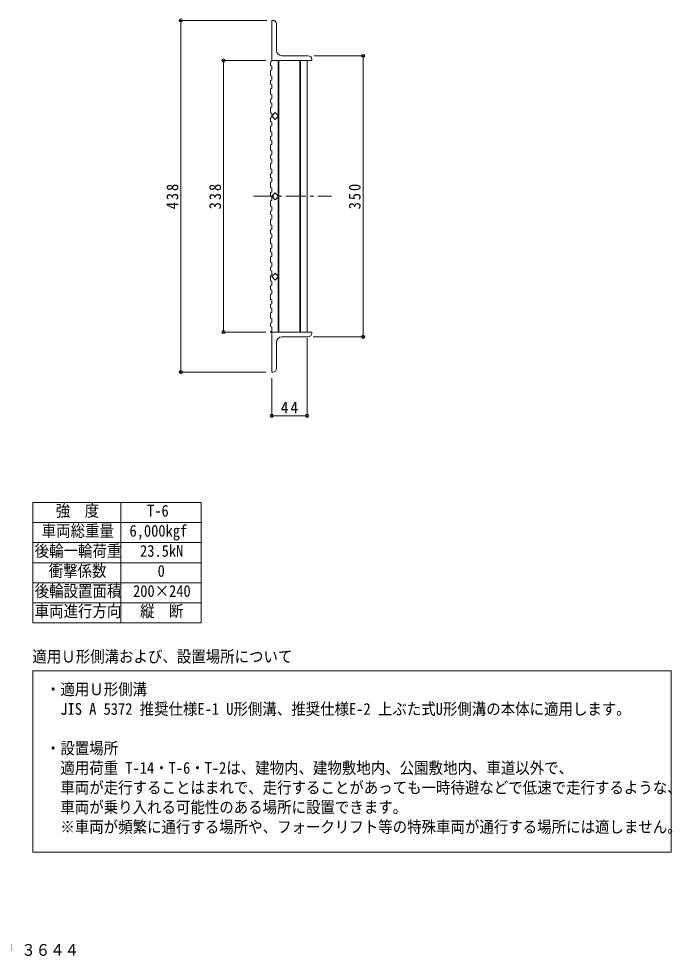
# Model space of a CAD drawing. Units: millimetres, scale not verified. Extents: x -905 to 930, y -680 to 661.
# Drawn here: x 116 to 930, y -680 to 488 of the extents above; entities that cross this region are included whole.
import ezdxf
from ezdxf.enums import TextEntityAlignment as Align

# ---------------------------------------------------------------- set-up
doc = ezdxf.new("R2010")
doc.units = ezdxf.units.MM
doc.header["$LTSCALE"] = 5
doc.header["$PDMODE"] = 32
doc.header["$PDSIZE"] = 4
doc.linetypes.add('CHAIN1', pattern=[8, 5, -1, 1, -1])
for name, color, linetype, lineweight in [('B-0', 2, 'Continuous', 9), ('B-2', 3, 'Continuous', 9), ('B-4', 7, 'Continuous', 9), ('F-4', 2, 'Continuous', 9)]:
    doc.layers.add(name, color=color, linetype=linetype, lineweight=lineweight)
doc.layers.add('F-5', color=7, linetype='Continuous')
doc.styles.add('ＭＳ ゴシック', font='')
doc.styles.get('ＭＳ ゴシック').set_extended_font_data('MS Gothic')

msp = doc.modelspace()

# ---------------------------------------------------------------- linework, layer by layer
at = {"layer": 'B-0'}
for p, q in [((431.354, 436.045), (431.354, 486.045)), ((432.854, 486.045), (431.354, 486.045)), ((437.354, 448.545), (437.354, 481.545)), ((481.354, 436.045), (431.354, 436.045)), ((443.854, 442.045), (476.854, 442.045)), ((481.354, 437.545), (481.354, 436.045)), ((431.354, 98.045), (431.354, 48.045)), ((481.354, 98.045), (431.354, 98.045)), ((481.354, 96.545), (481.354, 98.045)), ((437.354, 85.545), (437.354, 52.545)), ((443.854, 92.045), (476.854, 92.045)), ((432.854, 48.045), (431.354, 48.045))]:
    msp.add_line(p, q, dxfattribs=at)
for centre, radius, start, end in [((432.854, 481.545), 4.5, 0, 90), ((443.854, 448.545), 6.5, 180, 270), ((476.854, 437.545), 4.5, 0, 90), ((476.854, 96.545), 4.5, 270, 0), ((443.854, 85.545), 6.5, 90, 180), ((432.854, 52.545), 4.5, 270, 0)]:
    msp.add_arc(centre, radius, start, end, dxfattribs=at)
at = {"layer": 'B-2'}
for p, q in [((429.854, 434.391), (431.354, 434.902)), ((431.354, 436.045), (475.354, 436.045)), ((431.354, 436.045), (431.354, 434.9)), ((439.354, 436.045), (439.354, 367.53)), ((440.354, 436.045), (440.354, 98.045)), ((466.354, 436.045), (466.354, 98.045)), ((467.354, 436.045), (467.354, 98.045)), ((475.354, 436.045), (475.354, 98.045)), ((429.854, 423.847), (431.354, 424.359)), ((429.854, 411.164), (431.354, 411.676)), ((431.354, 416.789), (431.354, 411.676)), ((429.854, 400.621), (431.354, 401.132)), ((429.854, 387.938), (431.354, 388.449)), ((431.354, 393.563), (431.354, 388.449)), ((429.854, 377.395), (431.354, 377.906)), ((429.854, 364.711), (431.354, 365.223)), ((431.354, 370.336), (431.354, 365.223)), ((439.354, 366.559), (439.354, 267.53)), ((429.854, 354.168), (431.354, 354.68)), ((431.354, 359.793), (431.354, 354.68)), ((429.854, 341.485), (431.354, 341.996)), ((431.354, 347.109), (431.354, 341.996)), ((429.854, 330.942), (431.354, 331.453)), ((431.354, 336.566), (431.354, 331.453)), ((429.854, 318.259), (431.354, 318.77)), ((431.354, 323.883), (431.354, 318.77)), ((429.854, 307.715), (431.354, 308.227)), ((431.354, 313.34), (431.354, 308.227)), ((429.854, 295.032), (431.354, 295.544)), ((431.354, 300.657), (431.354, 295.544)), ((429.854, 284.489), (431.354, 285)), ((431.354, 290.114), (431.354, 285)), ((429.854, 271.806), (431.354, 272.317)), ((431.354, 277.43), (431.354, 272.317)), ((429.854, 261.262), (431.354, 261.774)), ((431.354, 266.887), (431.354, 261.774)), ((439.354, 266.559), (439.354, 167.53)), ((429.854, 248.58), (431.354, 249.091)), ((431.354, 254.204), (431.354, 249.091)), ((429.854, 238.036), (431.354, 238.548)), ((431.354, 243.661), (431.354, 238.548)), ((429.854, 225.353), (431.354, 225.864)), ((431.354, 230.977), (431.354, 225.864)), ((429.854, 214.809), (431.354, 215.321)), ((431.354, 220.434), (431.354, 215.321)), ((429.854, 202.127), (431.354, 202.638)), ((431.354, 207.751), (431.354, 202.638)), ((429.854, 191.583), (431.354, 192.095)), ((431.354, 197.208), (431.354, 192.095)), ((429.854, 178.9), (431.354, 179.411)), ((431.354, 184.525), (431.354, 179.411)), ((429.854, 168.357), (431.354, 168.868)), ((431.354, 173.981), (431.354, 168.868)), ((439.354, 166.559), (439.354, 98.045)), ((429.854, 155.674), (431.354, 156.185)), ((431.354, 161.298), (431.354, 156.185)), ((429.854, 145.13), (431.354, 145.642)), ((431.354, 150.755), (431.354, 145.642)), ((429.854, 132.447), (431.354, 132.959)), ((431.354, 138.072), (431.354, 132.959)), ((429.854, 121.904), (431.354, 122.415)), ((431.354, 127.529), (431.354, 122.415)), ((429.854, 109.221), (431.354, 109.732)), ((431.354, 114.845), (431.354, 109.732)), ((429.854, 98.677), (431.354, 99.189)), ((429.854, 98.677), (429.854, 98.045)), ((431.354, 98.045), (429.854, 98.045)), ((431.354, 104.302), (431.354, 99.189))]:
    msp.add_line(p, q, dxfattribs=at)
at = {"layer": 'B-2', "linetype": 'CHAIN1'}
msp.add_line((408.815, 267.045), (505.879, 267.045), dxfattribs=at)
at = {"layer": 'B-2'}
for points in [[(429.854, 434.391), (429.854, 429.983), (431.354, 429.472), (431.354, 424.359)], [(429.854, 423.847), (429.854, 417.3), (431.354, 416.789)], [(429.854, 411.164), (429.854, 406.757), (431.354, 406.245), (431.354, 401.132)], [(429.854, 400.621), (429.854, 394.073), (431.354, 393.563)], [(429.854, 387.938), (429.854, 383.53), (431.354, 383.019), (431.354, 377.906)], [(429.854, 377.395), (429.854, 370.847), (431.354, 370.336)], [(429.854, 364.711), (429.854, 360.304), (431.354, 359.793)], [(429.854, 354.168), (429.854, 347.621), (431.354, 347.109)], [(429.854, 341.485), (429.854, 337.078), (431.354, 336.566)], [(429.854, 330.942), (429.854, 324.395), (431.354, 323.883)], [(429.854, 318.259), (429.854, 313.851), (431.354, 313.34)], [(429.854, 307.715), (429.854, 301.168), (431.354, 300.657)], [(429.854, 295.032), (429.854, 290.625), (431.354, 290.114)], [(429.854, 284.489), (429.854, 277.942), (431.354, 277.43)], [(429.854, 271.806), (429.854, 267.399), (431.354, 266.887)], [(429.854, 261.262), (429.854, 254.715), (431.354, 254.204)], [(429.854, 248.58), (429.854, 244.172), (431.354, 243.661)], [(429.854, 238.036), (429.854, 231.489), (431.354, 230.977)], [(429.854, 225.353), (429.854, 220.946), (431.354, 220.434)], [(429.854, 214.809), (429.854, 208.262), (431.354, 207.751)], [(429.854, 202.127), (429.854, 197.719), (431.354, 197.208)], [(429.854, 191.583), (429.854, 185.036), (431.354, 184.525)], [(429.854, 178.9), (429.854, 174.493), (431.354, 173.981)], [(429.854, 168.357), (429.854, 161.809), (431.354, 161.298)], [(429.854, 155.674), (429.854, 151.266), (431.354, 150.755)], [(429.854, 145.13), (429.854, 138.583), (431.354, 138.072)], [(429.854, 132.447), (429.854, 128.04), (431.354, 127.529)], [(429.854, 121.904), (429.854, 115.356), (431.354, 114.845)], [(429.854, 109.221), (429.854, 104.814), (431.354, 104.302)]]:
    msp.add_lwpolyline(points, dxfattribs=at)
for points in [[(439.839, 367.045), (435.597, 371.287), (431.354, 367.045), (435.597, 362.802)], [(439.839, 267.045), (435.597, 271.287), (431.354, 267.045), (435.597, 262.802)], [(439.839, 167.045), (435.597, 171.287), (431.354, 167.045), (435.597, 162.802)]]:
    msp.add_lwpolyline(points, close=True, dxfattribs=at)
at = {"layer": 'B-4'}
for p, q in [((425.354, 486.045), (316.671, 486.045)), ((318.171, 486.045), (318.171, 48.045)), ((423.854, 436.045), (369.904, 436.045)), ((371.404, 436.045), (371.404, 98.045)), ((484.354, 442.045), (546.748, 442.045)), ((545.248, 442.045), (545.248, 92.045)), ((423.854, 98.045), (369.904, 98.045)), ((475.354, 90.545), (475.354, -7.728)), ((482.854, 92.045), (546.748, 92.045)), ((423.854, 48.045), (316.671, 48.045)), ((431.354, 40.545), (431.354, -7.728)), ((431.354, -6.228), (475.354, -6.228))]:
    msp.add_line(p, q, dxfattribs=at)
for p in [(318.171, 486.045), (545.248, 442.045), (371.404, 436.045), (371.404, 98.045), (545.248, 92.045), (318.171, 48.045), (431.354, -6.228), (475.354, -6.228)]:
    msp.add_point(p, dxfattribs=at)
at = {"layer": 'F-4'}
for p, q in [((133.661, -114.106), (133.661, -264.106)), ((133.661, -114.106), (343.661, -114.106)), ((243.661, -114.106), (243.661, -264.106)), ((343.661, -114.106), (343.661, -264.106)), ((133.661, -139.106), (343.661, -139.106)), ((133.661, -164.106), (343.661, -164.106)), ((133.661, -189.106), (343.661, -189.106)), ((133.661, -214.106), (343.661, -214.106)), ((133.661, -239.106), (343.661, -239.106)), ((133.661, -264.106), (343.661, -264.106))]:
    msp.add_line(p, q, dxfattribs=at)
msp.add_lwpolyline([(133.661, -549.473), (133.661, -323.712), (928.864, -323.712), (928.864, -549.473)], close=True, dxfattribs=at)

# ---------------------------------------------------------------- texts
at = {"layer": 'B-4', "color": 2, "char_height": 14.66, "attachment_point": 7, "rotation": 90, "style": 'ＭＳ ゴシック'}
for s, insert in [('\\T1.27;\\W0.9;438', (315.171, 250.795)), ('\\T1.27;\\W0.9;338', (368.404, 250.795)), ('\\T1.27;\\W0.9;350', (542.248, 250.795))]:
    msp.add_mtext(s, dxfattribs=dict(at, insert=insert))
at = {"layer": 'B-4', "color": 2, "insert": (442.729, -3.228), "char_height": 14.66, "attachment_point": 7, "style": 'ＭＳ ゴシック'}
msp.add_mtext('\\T1.27;\\W0.95;44', dxfattribs=at)
at = {"layer": 'F-4', "style": 'ＭＳ ゴシック', "width": 0.9}
msp.add_text('滑り止め模様付\u3000歩道Ｕ字溝用\u3000スチール製グレーチング\u3000ＨＸＨＵ ３６４４', height=14.66, dxfattribs=at).set_placement((-447.436, -682.92), align=Align.BOTTOM_LEFT)
at = {"layer": 'F-5', "style": 'ＭＳ ゴシック', "width": 0.9}
for s, p in [('強\u3000度', (162.411, -136.106)), ('T-6', (276.161, -136.106)), ('車両総重量', (144.911, -161.106)), ('6,000kgf', (254.286, -161.106)), ('後輪一輪荷重', (136.161, -186.106)), ('23.5kN', (267.411, -186.106)), ('衝撃係数', (153.661, -211.106)), ('0', (289.286, -211.106)), ('後輪設置面積', (136.161, -236.106)), ('200×240', (258.661, -236.106)), ('車両進行方向', (136.161, -261.106)), ('縦\u3000断', (267.411, -261.106)), ('適用Ｕ形側溝および、設置場所について', (133.22, -317.646)), ('・適用Ｕ形側溝', (150.136, -358.424)), ('\u3000JIS A 5372 推奨仕様E-1 U形側溝、推奨仕様E-2 上ぶた式U形側溝の本体に適用します。', (150.136, -382.893)), ('・設置場所', (150.136, -431.832)), ('\u3000適用荷重 T-14・T-6・T-2は、建物内、建物敷地内、公園敷地内、車道以外で、', (150.136, -456.301)), ('\u3000車両が走行することはまれで、走行することがあっても一時待避などで低速で走行するような、', (150.136, -480.771)), ('\u3000車両が乗り入れる可能性のある場所に設置できます。 ', (150.136, -505.24)), ('\u3000※車両が頻繁に通行する場所や、フォークリフト等の特殊車両が通行する場所には適しません。', (150.136, -529.71))]:
    msp.add_text(s, height=14.66, dxfattribs=at).set_placement(p, align=Align.BOTTOM_LEFT)

doc.saveas('drawing.dxf')
